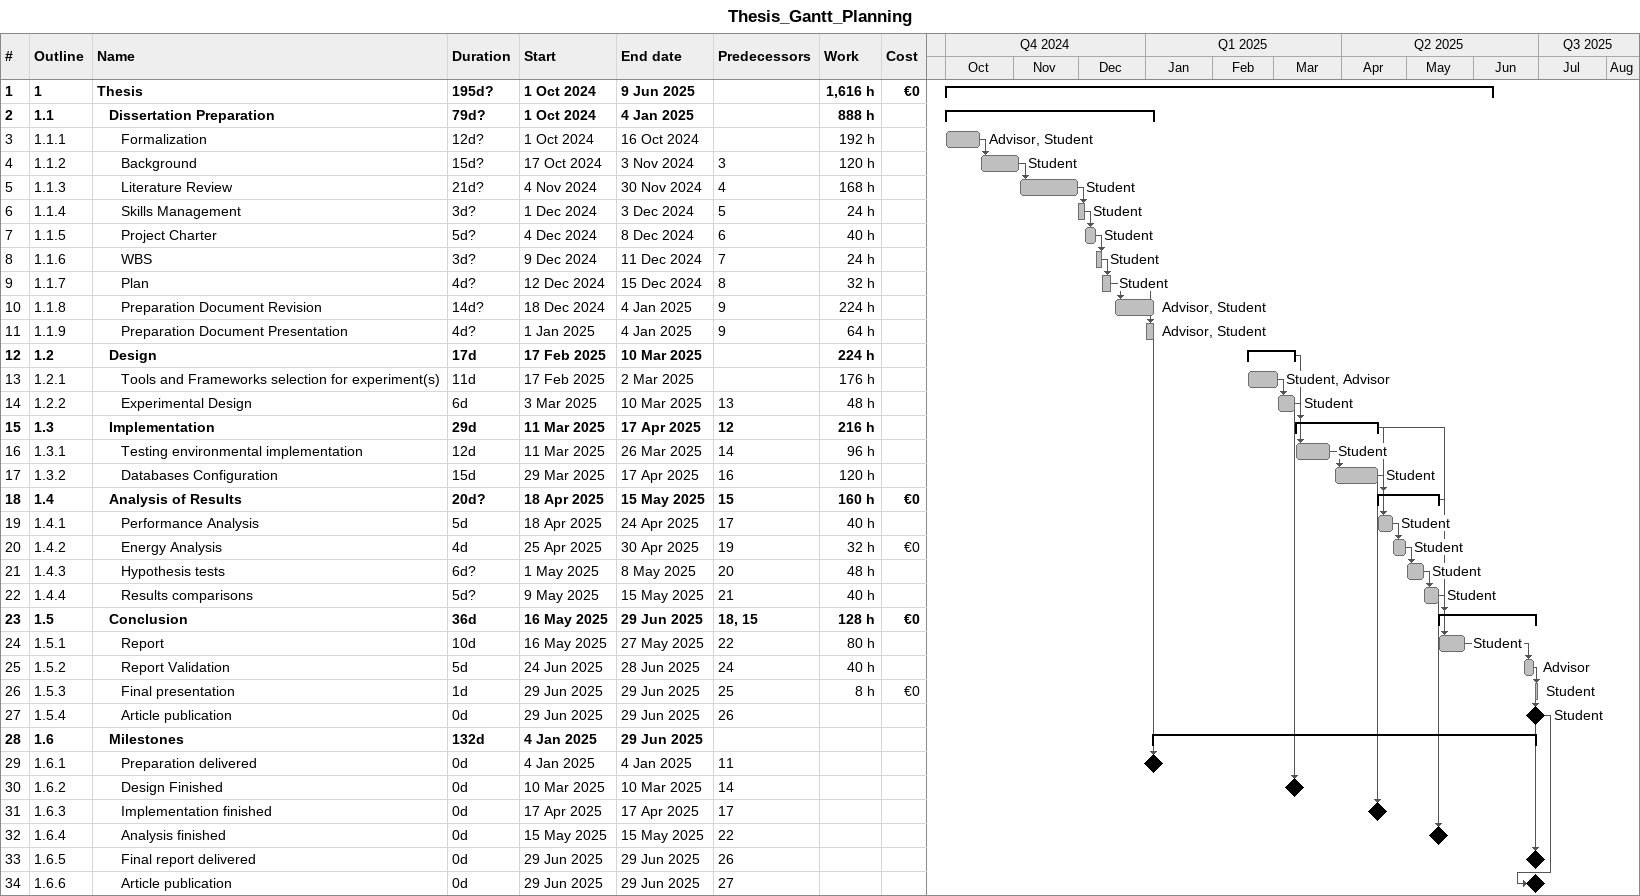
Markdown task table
Thesis_Gantt_Planning

| ID | WBS | Task | Duration | Start | Finish | Predecessors | Resources | Work (h) | Cost (€) |
|---|---|---|---|---|---|---|---|---|---|
| 1 | 1 | **Thesis** | 195d? | 2024-10-01 | 2025-06-09 |  |  | 1616 | 0 |
| 2 | 1.1 | **Dissertation Preparation** | 79d? | 2024-10-01 | 2025-01-04 |  |  | 888 |  |
| 3 | 1.1.1 | Formalization | 12d? | 2024-10-01 | 2024-10-16 |  | Advisor, Student | 192 |  |
| 4 | 1.1.2 | Background | 15d? | 2024-10-17 | 2024-11-03 | 3 | Student | 120 |  |
| 5 | 1.1.3 | Literature Review | 21d? | 2024-11-04 | 2024-11-30 | 4 | Student | 168 |  |
| 6 | 1.1.4 | Skills Management | 3d? | 2024-12-01 | 2024-12-03 | 5 | Student | 24 |  |
| 7 | 1.1.5 | Project Charter | 5d? | 2024-12-04 | 2024-12-08 | 6 | Student | 40 |  |
| 8 | 1.1.6 | WBS | 3d? | 2024-12-09 | 2024-12-11 | 7 | Student | 24 |  |
| 9 | 1.1.7 | Plan | 4d? | 2024-12-12 | 2024-12-15 | 8 | Student | 32 |  |
| 10 | 1.1.8 | Preparation Document Revision | 14d? | 2024-12-18 | 2025-01-04 | 9 | Advisor, Student | 224 |  |
| 11 | 1.1.9 | Preparation Document Presentation | 4d? | 2025-01-01 | 2025-01-04 | 9 | Advisor, Student | 64 |  |
| 12 | 1.2 | **Design** | 17d | 2025-02-17 | 2025-03-10 |  |  | 224 |  |
| 13 | 1.2.1 | Tools and Frameworks selection for experiment(s) | 11d | 2025-02-17 | 2025-03-02 |  | Student, Advisor | 176 |  |
| 14 | 1.2.2 | Experimental Design | 6d | 2025-03-03 | 2025-03-10 | 13 | Student | 48 |  |
| 15 | 1.3 | **Implementation** | 29d | 2025-03-11 | 2025-04-17 | 12 |  | 216 |  |
| 16 | 1.3.1 | Testing environmental implementation | 12d | 2025-03-11 | 2025-03-26 | 14 | Student | 96 |  |
| 17 | 1.3.2 | Databases Configuration | 15d | 2025-03-29 | 2025-04-17 | 16 | Student | 120 |  |
| 18 | 1.4 | **Analysis of Results** | 20d? | 2025-04-18 | 2025-05-15 | 15 |  | 160 | 0 |
| 19 | 1.4.1 | Performance Analysis | 5d | 2025-04-18 | 2025-04-24 | 17 | Student | 40 |  |
| 20 | 1.4.2 | Energy Analysis | 4d | 2025-04-25 | 2025-04-30 | 19 | Student | 32 | 0 |
| 21 | 1.4.3 | Hypothesis tests | 6d? | 2025-05-01 | 2025-05-08 | 20 | Student | 48 |  |
| 22 | 1.4.4 | Results comparisons | 5d? | 2025-05-09 | 2025-05-15 | 21 | Student | 40 |  |
| 23 | 1.5 | **Conclusion** | 36d | 2025-05-16 | 2025-06-29 | 18, 15 |  | 128 | 0 |
| 24 | 1.5.1 | Report | 10d | 2025-05-16 | 2025-05-27 | 22 | Student | 80 |  |
| 25 | 1.5.2 | Report Validation | 5d | 2025-06-24 | 2025-06-28 | 24 | Advisor | 40 |  |
| 26 | 1.5.3 | Final presentation | 1d | 2025-06-29 | 2025-06-29 | 25 | Student | 8 | 0 |
| 27 | 1.5.4 | Article publication | 0d | 2025-06-29 | 2025-06-29 | 26 | Student |  |  |
| 28 | 1.6 | **Milestones** | 132d | 2025-01-04 | 2025-06-29 |  |  |  |  |
| 29 | 1.6.1 | Preparation delivered | 0d | 2025-01-04 | 2025-01-04 | 11 |  |  |  |
| 30 | 1.6.2 | Design Finished | 0d | 2025-03-10 | 2025-03-10 | 14 |  |  |  |
| 31 | 1.6.3 | Implementation finished | 0d | 2025-04-17 | 2025-04-17 | 17 |  |  |  |
| 32 | 1.6.4 | Analysis finished | 0d | 2025-05-15 | 2025-05-15 | 22 |  |  |  |
| 33 | 1.6.5 | Final report delivered | 0d | 2025-06-29 | 2025-06-29 | 26 |  |  |  |
| 34 | 1.6.6 | Article publication | 0d | 2025-06-29 | 2025-06-29 | 27 |  |  |  |
